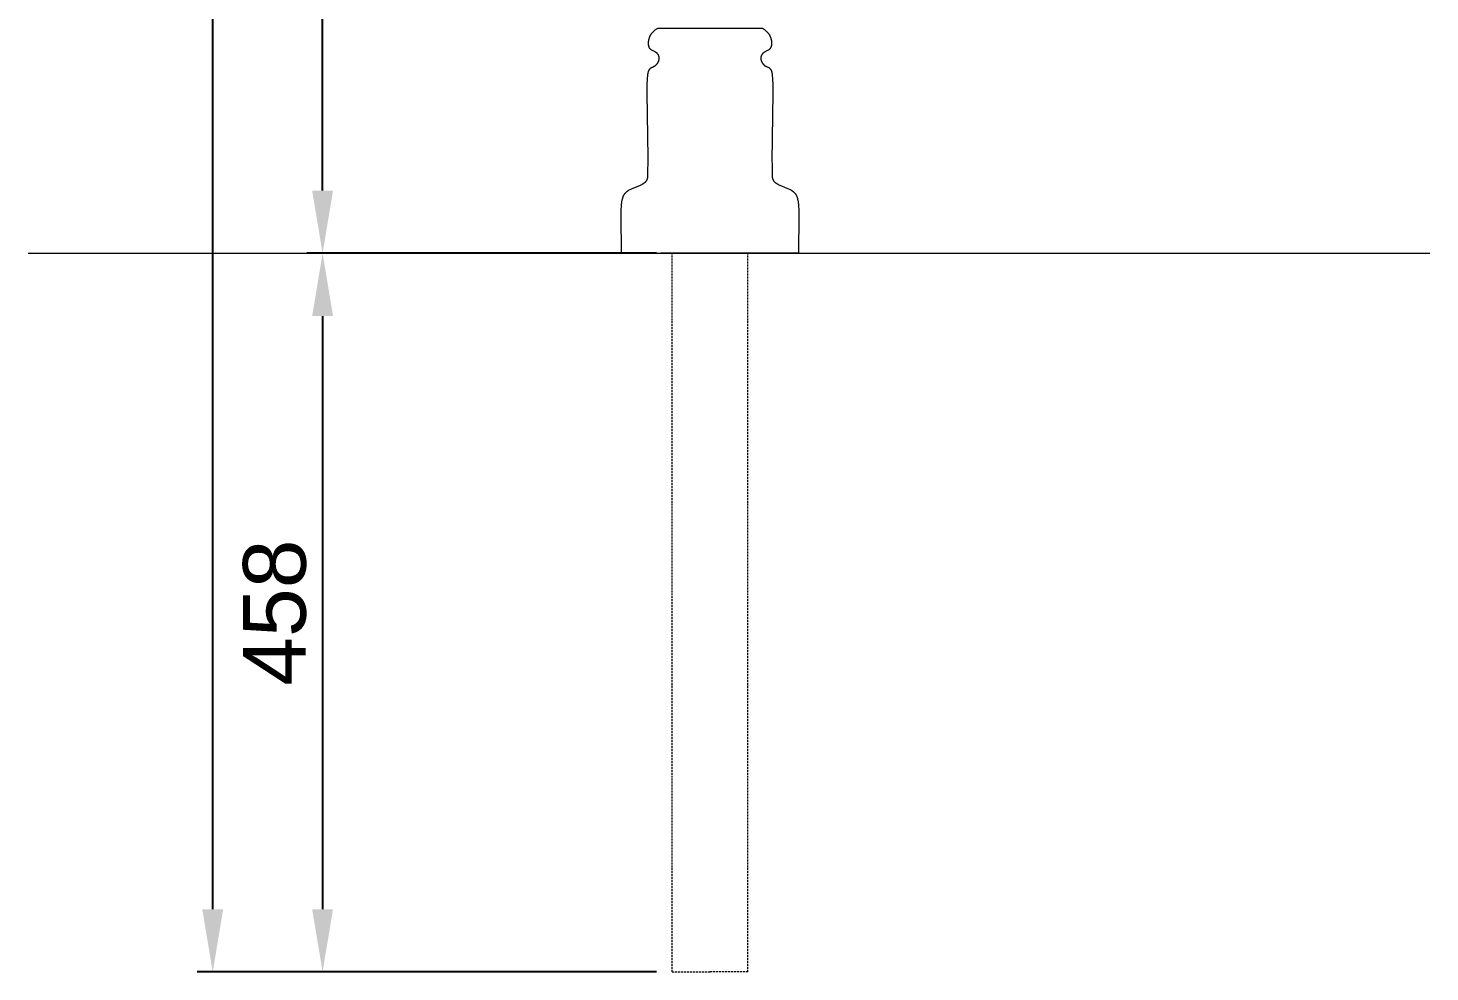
# Model space of a CAD drawing. Header units: millimetres. Extents: x 311 to 4068, y 1050 to 3803.
# Drawn here: x 2188 to 3082, y 2091 to 2693 of the extents above; entities that cross this region are included whole.
import ezdxf

# ---------------------------------------------------------------- set-up
doc = ezdxf.new("R2010")
doc.units = ezdxf.units.MM
doc.linetypes.add('HIDDEN', pattern=[1.905, 1.27, -0.635])
for name, color, linetype, lineweight in [('ZANO_R', 7, 'Continuous', 0), ('ZANO_R_przerywana', 7, 'HIDDEN', 0), ('ZANO_W', 1, 'Continuous', 0)]:
    doc.layers.add(name, color=color, linetype=linetype, lineweight=lineweight)
doc.styles.get("Standard").update_dxf_attribs({"font": 'ARIALUNI.TTF'})
doc.dimstyles.new('pl i ang', dxfattribs={"dimtxt": 50, "dimasz": 50, "dimexe": 1.25, "dimexo": 0.625, "dimgap": 10, "dimtad": 1, "dimtoh": 1, "dimtxsty": 'Standard', "dimcen": 2.5, "dimclrd": 1, "dimclre": 1, "dimclrt": 1, "dimadec": 0, "dimazin": 0, "dimtfac": 1, "dimtmove": 0, "dimatfit": 3, "dimfxl": 1, "dimarcsym": 1})

# ---------------------------------------------------------------- blocks, each defined once
blk = doc.blocks.new('*D397')
at = {"layer": 'ZANO_W', "color": 1, "lineweight": -2}
for p, q in [((2438.59, 3341.51), (2365.91, 3341.51)), ((2375.91, 2589.42), (2375.91, 3301.51)), ((2556.41, 2549.42), (2365.91, 2549.42))]:
    blk.add_line(p, q, dxfattribs=at)
at = {"layer": 'ZANO_W', "color": 1}
for points in [[(2382.58, 3301.51), (2369.25, 3301.51), (2375.91, 3341.51)], [(2369.25, 2589.42), (2382.58, 2589.42), (2375.91, 2549.42)]]:
    blk.add_solid(points, dxfattribs=at)
at = {"layer": 'ZANO_W', "color": 1, "insert": (2345.48, 2945.46), "char_height": 40, "attachment_point": 5, "rotation": 90}
blk.add_mtext('792', dxfattribs=at)
blk = doc.blocks.new('*D399')
at = {"layer": 'ZANO_W', "color": 1, "lineweight": -2}
for p, q in [((2588.76, 2549.42), (2365.91, 2549.42)), ((2375.91, 2509.42), (2375.91, 2131.42)), ((2588.76, 2091.42), (2365.91, 2091.42))]:
    blk.add_line(p, q, dxfattribs=at)
at = {"layer": 'ZANO_W', "color": 1}
for points in [[(2382.58, 2509.42), (2369.25, 2509.42), (2375.91, 2549.42)], [(2369.25, 2131.42), (2382.58, 2131.42), (2375.91, 2091.42)]]:
    blk.add_solid(points, dxfattribs=at)
at = {"layer": 'ZANO_W', "color": 1, "insert": (2345.48, 2320.42), "char_height": 40, "attachment_point": 5, "rotation": 90}
blk.add_mtext('458', dxfattribs=at)
blk = doc.blocks.new('*D400')
at = {"layer": 'ZANO_W', "color": 1, "lineweight": -2}
for p, q in [((2612.91, 3712.07), (2295.87, 3712.07)), ((2305.87, 2131.42), (2305.87, 3672.07)), ((2588.76, 2091.42), (2295.87, 2091.42))]:
    blk.add_line(p, q, dxfattribs=at)
at = {"layer": 'ZANO_W', "color": 1}
for points in [[(2312.54, 3672.07), (2299.2, 3672.07), (2305.87, 3712.07)], [(2299.2, 2131.42), (2312.54, 2131.42), (2305.87, 2091.42)]]:
    blk.add_solid(points, dxfattribs=at)
at = {"layer": 'ZANO_W', "color": 1, "insert": (2275.43, 2901.74), "char_height": 40, "attachment_point": 5, "rotation": 90}
blk.add_mtext('1621', dxfattribs=at)

msp = doc.modelspace()

# ---------------------------------------------------------------- linework, layer by layer
at = {"layer": 'ZANO_R'}
for p, q in [((2586.18, 2690.17), (2586.38, 2690.41)), ((2586.38, 2690.41), (2586.6, 2690.64)), ((2586.6, 2690.64), (2586.82, 2690.86)), ((2586.82, 2690.86), (2587.04, 2691.08)), ((2587.04, 2691.08), (2587.28, 2691.29)), ((2587.28, 2691.29), (2587.51, 2691.49)), ((2587.51, 2691.49), (2587.76, 2691.68)), ((2587.76, 2691.68), (2588.01, 2691.87)), ((2588.01, 2691.87), (2588.26, 2692.05)), ((2588.26, 2692.05), (2588.52, 2692.23)), ((2588.52, 2692.23), (2588.78, 2692.39)), ((2588.78, 2692.39), (2589.05, 2692.55)), ((2589.05, 2692.55), (2589.33, 2692.71)), ((2589.33, 2692.71), (2589.61, 2692.85)), ((2589.61, 2692.85), (2589.89, 2692.99)), ((2589.89, 2692.99), (2604.58, 2692.99)), ((2604.58, 2692.99), (2633.09, 2692.99)), ((2633.09, 2692.99), (2649.57, 2692.99)), ((2649.57, 2692.99), (2654.39, 2692.99)), ((2654.39, 2692.99), (2655.57, 2692.99)), ((2655.57, 2692.99), (2655.85, 2692.99)), ((2655.85, 2692.99), (2655.92, 2692.99)), ((2655.92, 2692.99), (2655.94, 2692.99)), ((2655.94, 2692.99), (2655.94, 2692.99)), ((2655.94, 2692.99), (2655.94, 2692.99)), ((2655.94, 2692.99), (2656.22, 2692.85)), ((2655.94, 2692.99), (2655.94, 2692.99)), ((2656.22, 2692.85), (2656.5, 2692.71)), ((2656.5, 2692.71), (2656.78, 2692.55)), ((2656.78, 2692.55), (2657.05, 2692.39)), ((2657.05, 2692.39), (2657.31, 2692.23)), ((2657.31, 2692.23), (2657.57, 2692.05)), ((2657.57, 2692.05), (2657.82, 2691.87)), ((2657.82, 2691.87), (2658.07, 2691.68)), ((2658.07, 2691.68), (2658.32, 2691.49)), ((2658.32, 2691.49), (2658.55, 2691.29)), ((2658.55, 2691.29), (2658.79, 2691.08)), ((2658.79, 2691.08), (2659.01, 2690.86)), ((2659.01, 2690.86), (2659.23, 2690.64)), ((2659.23, 2690.64), (2659.45, 2690.41)), ((2659.45, 2690.41), (2659.65, 2690.17)), ((2583.7, 2683.68), (2583.71, 2683.87)), ((2583.7, 2683.49), (2583.7, 2683.68)), ((2583.7, 2683.29), (2583.7, 2683.49)), ((2583.7, 2683.1), (2583.7, 2683.29)), ((2583.71, 2682.91), (2583.7, 2683.1)), ((2583.71, 2683.87), (2583.72, 2684.06)), ((2583.72, 2682.72), (2583.71, 2682.91)), ((2583.72, 2684.06), (2583.73, 2684.26)), ((2583.74, 2682.52), (2583.72, 2682.72)), ((2583.73, 2684.26), (2583.75, 2684.45)), ((2583.76, 2682.31), (2583.74, 2682.52)), ((2583.75, 2684.45), (2583.77, 2684.64)), ((2583.79, 2682.11), (2583.76, 2682.31)), ((2583.77, 2684.64), (2583.8, 2684.84)), ((2583.83, 2681.9), (2583.79, 2682.11)), ((2583.8, 2684.84), (2583.83, 2685.03)), ((2583.83, 2685.03), (2583.86, 2685.22)), ((2583.86, 2681.69), (2583.83, 2681.9)), ((2583.86, 2685.22), (2583.9, 2685.41)), ((2583.91, 2681.48), (2583.86, 2681.69)), ((2583.9, 2685.41), (2583.93, 2685.6)), ((2583.96, 2681.28), (2583.91, 2681.48)), ((2583.93, 2685.6), (2583.98, 2685.78)), ((2583.98, 2685.78), (2584.02, 2685.97)), ((2584.02, 2685.97), (2584.07, 2686.16)), ((2584.07, 2686.16), (2584.14, 2686.41)), ((2584.14, 2686.41), (2584.22, 2686.67)), ((2584.22, 2686.67), (2584.31, 2686.92)), ((2584.31, 2686.92), (2584.4, 2687.17)), ((2584.4, 2687.17), (2584.5, 2687.42)), ((2584.5, 2687.42), (2584.6, 2687.66)), ((2584.6, 2687.66), (2584.72, 2687.9)), ((2584.72, 2687.9), (2584.83, 2688.14)), ((2584.83, 2688.14), (2584.95, 2688.38)), ((2584.95, 2688.38), (2585.08, 2688.61)), ((2585.08, 2688.61), (2585.22, 2688.84)), ((2585.22, 2688.84), (2585.36, 2689.06)), ((2585.36, 2689.06), (2585.5, 2689.29)), ((2585.5, 2689.29), (2585.65, 2689.5)), ((2585.65, 2689.5), (2585.81, 2689.72)), ((2585.81, 2689.72), (2585.98, 2689.93)), ((2585.98, 2689.93), (2586.18, 2690.17)), ((2659.65, 2690.17), (2659.85, 2689.93)), ((2659.85, 2689.93), (2660.02, 2689.72)), ((2660.02, 2689.72), (2660.17, 2689.5)), ((2660.17, 2689.5), (2660.33, 2689.29)), ((2660.33, 2689.29), (2660.47, 2689.06)), ((2660.47, 2689.06), (2660.61, 2688.84)), ((2660.61, 2688.84), (2660.75, 2688.61)), ((2660.75, 2688.61), (2660.88, 2688.38)), ((2660.88, 2688.38), (2661, 2688.14)), ((2661, 2688.14), (2661.11, 2687.9)), ((2661.11, 2687.9), (2661.22, 2687.66)), ((2661.22, 2687.66), (2661.33, 2687.42)), ((2661.33, 2687.42), (2661.43, 2687.17)), ((2661.43, 2687.17), (2661.52, 2686.92)), ((2661.52, 2686.92), (2661.6, 2686.67)), ((2661.6, 2686.67), (2661.68, 2686.41)), ((2661.68, 2686.41), (2661.76, 2686.16)), ((2661.76, 2686.16), (2661.81, 2685.97)), ((2661.81, 2685.97), (2661.85, 2685.78)), ((2661.85, 2685.78), (2661.89, 2685.6)), ((2661.92, 2681.48), (2661.87, 2681.28)), ((2661.89, 2685.6), (2661.93, 2685.41)), ((2661.96, 2681.69), (2661.92, 2681.48)), ((2661.93, 2685.41), (2661.97, 2685.22)), ((2662, 2681.9), (2661.96, 2681.69)), ((2661.97, 2685.22), (2662, 2685.03)), ((2662, 2685.03), (2662.03, 2684.84)), ((2662.04, 2682.11), (2662, 2681.9)), ((2662.03, 2684.84), (2662.06, 2684.64)), ((2662.07, 2682.31), (2662.04, 2682.11)), ((2662.06, 2684.64), (2662.08, 2684.45)), ((2662.09, 2682.52), (2662.07, 2682.31)), ((2662.08, 2684.45), (2662.1, 2684.26)), ((2662.11, 2682.72), (2662.09, 2682.52)), ((2662.1, 2684.26), (2662.11, 2684.06)), ((2662.11, 2684.06), (2662.12, 2683.87)), ((2662.12, 2682.91), (2662.11, 2682.72)), ((2662.12, 2683.87), (2662.13, 2683.68)), ((2662.13, 2683.1), (2662.12, 2682.91)), ((2662.13, 2683.68), (2662.13, 2683.49)), ((2662.13, 2683.49), (2662.13, 2683.29)), ((2662.13, 2683.29), (2662.13, 2683.1)), ((2583.99, 2681.18), (2583.96, 2681.28)), ((2584.02, 2681.08), (2583.99, 2681.18)), ((2584.05, 2680.98), (2584.02, 2681.08)), ((2584.09, 2680.88), (2584.05, 2680.98)), ((2584.12, 2680.78), (2584.09, 2680.88)), ((2584.16, 2680.68), (2584.12, 2680.78)), ((2584.2, 2680.59), (2584.16, 2680.68)), ((2584.24, 2680.5), (2584.2, 2680.59)), ((2584.29, 2680.41), (2584.24, 2680.5)), ((2584.33, 2680.32), (2584.29, 2680.41)), ((2584.38, 2680.23), (2584.33, 2680.32)), ((2584.43, 2680.14), (2584.38, 2680.23)), ((2584.48, 2680.06), (2584.43, 2680.14)), ((2584.53, 2679.98), (2584.48, 2680.06)), ((2584.59, 2679.91), (2584.53, 2679.98)), ((2584.64, 2679.84), (2584.59, 2679.91)), ((2584.69, 2679.77), (2584.64, 2679.84)), ((2584.75, 2679.71), (2584.69, 2679.77)), ((2584.81, 2679.65), (2584.75, 2679.71)), ((2584.86, 2679.59), (2584.81, 2679.65)), ((2584.92, 2679.53), (2584.86, 2679.59)), ((2584.98, 2679.48), (2584.92, 2679.53)), ((2585.04, 2679.43), (2584.98, 2679.48)), ((2585.1, 2679.38), (2585.04, 2679.43)), ((2585.17, 2679.33), (2585.1, 2679.38)), ((2585.23, 2679.28), (2585.17, 2679.33)), ((2585.36, 2679.19), (2585.23, 2679.28)), ((2585.49, 2679.11), (2585.36, 2679.19)), ((2585.68, 2678.99), (2585.49, 2679.11)), ((2585.87, 2678.88), (2585.68, 2678.99)), ((2586.26, 2678.67), (2585.87, 2678.88)), ((2587.45, 2678.06), (2586.26, 2678.67)), ((2587.84, 2677.85), (2587.45, 2678.06)), ((2588.03, 2677.74), (2587.84, 2677.85)), ((2588.22, 2677.63), (2588.03, 2677.74)), ((2588.4, 2677.51), (2588.22, 2677.63)), ((2588.49, 2677.45), (2588.4, 2677.51)), ((2588.58, 2677.39), (2588.49, 2677.45)), ((2588.67, 2677.32), (2588.58, 2677.39)), ((2588.75, 2677.25), (2588.67, 2677.32)), ((2588.84, 2677.19), (2588.75, 2677.25)), ((2588.92, 2677.12), (2588.84, 2677.19)), ((2589, 2677.05), (2588.92, 2677.12)), ((2589.08, 2676.98), (2589, 2677.05)), ((2589.15, 2676.9), (2589.08, 2676.98)), ((2589.23, 2676.83), (2589.15, 2676.9)), ((2589.3, 2676.75), (2589.23, 2676.83)), ((2589.37, 2676.68), (2589.3, 2676.75)), ((2589.44, 2676.6), (2589.37, 2676.68)), ((2589.51, 2676.53), (2589.44, 2676.6)), ((2589.57, 2676.45), (2589.51, 2676.53)), ((2589.64, 2676.37), (2589.57, 2676.45)), ((2589.7, 2676.29), (2589.64, 2676.37)), ((2589.75, 2676.21), (2589.7, 2676.29)), ((2589.84, 2676.09), (2589.75, 2676.21)), ((2589.92, 2675.96), (2589.84, 2676.09)), ((2589.99, 2675.84), (2589.92, 2675.96)), ((2590.06, 2675.71), (2589.99, 2675.84)), ((2590.12, 2675.58), (2590.06, 2675.71)), ((2590.18, 2675.46), (2590.12, 2675.58)), ((2590.23, 2675.33), (2590.18, 2675.46)), ((2590.28, 2675.2), (2590.23, 2675.33)), ((2590.33, 2675.07), (2590.28, 2675.2)), ((2590.3, 2672.29), (2590.34, 2672.42)), ((2590.37, 2674.94), (2590.33, 2675.07)), ((2590.34, 2672.42), (2590.37, 2672.55)), ((2590.4, 2674.81), (2590.37, 2674.94)), ((2590.37, 2672.55), (2590.4, 2672.68)), ((2590.43, 2674.67), (2590.4, 2674.81)), ((2590.4, 2672.68), (2590.43, 2672.81)), ((2590.46, 2674.54), (2590.43, 2674.67)), ((2590.43, 2672.81), (2590.46, 2672.94)), ((2590.48, 2674.41), (2590.46, 2674.54)), ((2590.46, 2672.94), (2590.48, 2673.08)), ((2590.5, 2674.28), (2590.48, 2674.41)), ((2590.48, 2673.08), (2590.49, 2673.21)), ((2590.49, 2673.21), (2590.51, 2673.34)), ((2590.51, 2674.14), (2590.5, 2674.28)), ((2590.52, 2674.01), (2590.51, 2674.14)), ((2590.51, 2673.34), (2590.52, 2673.47)), ((2590.53, 2673.88), (2590.52, 2674.01)), ((2590.52, 2673.61), (2590.53, 2673.74)), ((2590.52, 2673.47), (2590.52, 2673.61)), ((2590.53, 2673.74), (2590.53, 2673.88)), ((2655.31, 2674.01), (2655.3, 2673.88)), ((2655.3, 2673.88), (2655.3, 2673.74)), ((2655.3, 2673.74), (2655.3, 2673.61)), ((2655.3, 2673.61), (2655.31, 2673.47)), ((2655.32, 2674.14), (2655.31, 2674.01)), ((2655.31, 2673.47), (2655.32, 2673.34)), ((2655.33, 2674.28), (2655.32, 2674.14)), ((2655.32, 2673.34), (2655.34, 2673.21)), ((2655.35, 2674.41), (2655.33, 2674.28)), ((2655.34, 2673.21), (2655.35, 2673.08)), ((2655.37, 2674.54), (2655.35, 2674.41)), ((2655.35, 2673.08), (2655.37, 2672.94)), ((2655.4, 2674.67), (2655.37, 2674.54)), ((2655.37, 2672.94), (2655.4, 2672.81)), ((2655.43, 2674.81), (2655.4, 2674.67)), ((2655.4, 2672.81), (2655.43, 2672.68)), ((2655.46, 2674.94), (2655.43, 2674.81)), ((2655.43, 2672.68), (2655.46, 2672.55)), ((2655.5, 2675.07), (2655.46, 2674.94)), ((2655.46, 2672.55), (2655.49, 2672.42)), ((2655.49, 2672.42), (2655.53, 2672.29)), ((2655.55, 2675.2), (2655.5, 2675.07)), ((2655.6, 2675.33), (2655.55, 2675.2)), ((2655.65, 2675.46), (2655.6, 2675.33)), ((2655.71, 2675.58), (2655.65, 2675.46)), ((2655.77, 2675.71), (2655.71, 2675.58)), ((2655.84, 2675.84), (2655.77, 2675.71)), ((2655.91, 2675.96), (2655.84, 2675.84)), ((2655.99, 2676.09), (2655.91, 2675.96)), ((2656.08, 2676.21), (2655.99, 2676.09)), ((2656.13, 2676.29), (2656.08, 2676.21)), ((2656.19, 2676.37), (2656.13, 2676.29)), ((2656.26, 2676.45), (2656.19, 2676.37)), ((2656.32, 2676.53), (2656.26, 2676.45)), ((2656.39, 2676.6), (2656.32, 2676.53)), ((2656.46, 2676.68), (2656.39, 2676.6)), ((2656.53, 2676.75), (2656.46, 2676.68)), ((2656.6, 2676.83), (2656.53, 2676.75)), ((2656.68, 2676.9), (2656.6, 2676.83)), ((2656.75, 2676.98), (2656.68, 2676.9)), ((2656.83, 2677.05), (2656.75, 2676.98)), ((2656.91, 2677.12), (2656.83, 2677.05)), ((2656.99, 2677.19), (2656.91, 2677.12)), ((2657.08, 2677.25), (2656.99, 2677.19)), ((2657.16, 2677.32), (2657.08, 2677.25)), ((2657.25, 2677.39), (2657.16, 2677.32)), ((2657.34, 2677.45), (2657.25, 2677.39)), ((2657.43, 2677.51), (2657.34, 2677.45)), ((2657.61, 2677.63), (2657.43, 2677.51)), ((2657.79, 2677.74), (2657.61, 2677.63)), ((2657.98, 2677.85), (2657.79, 2677.74)), ((2658.38, 2678.06), (2657.98, 2677.85)), ((2659.57, 2678.67), (2658.38, 2678.06)), ((2659.96, 2678.88), (2659.57, 2678.67)), ((2660.15, 2678.99), (2659.96, 2678.88)), ((2660.34, 2679.11), (2660.15, 2678.99)), ((2660.47, 2679.19), (2660.34, 2679.11)), ((2660.6, 2679.28), (2660.47, 2679.19)), ((2660.66, 2679.33), (2660.6, 2679.28)), ((2660.72, 2679.38), (2660.66, 2679.33)), ((2660.79, 2679.43), (2660.72, 2679.38)), ((2660.85, 2679.48), (2660.79, 2679.43)), ((2660.91, 2679.53), (2660.85, 2679.48)), ((2660.97, 2679.59), (2660.91, 2679.53)), ((2661.02, 2679.65), (2660.97, 2679.59)), ((2661.08, 2679.71), (2661.02, 2679.65)), ((2661.14, 2679.77), (2661.08, 2679.71)), ((2661.19, 2679.84), (2661.14, 2679.77)), ((2661.24, 2679.91), (2661.19, 2679.84)), ((2661.3, 2679.98), (2661.24, 2679.91)), ((2661.35, 2680.06), (2661.3, 2679.98)), ((2661.4, 2680.14), (2661.35, 2680.06)), ((2661.45, 2680.23), (2661.4, 2680.14)), ((2661.5, 2680.32), (2661.45, 2680.23)), ((2661.54, 2680.41), (2661.5, 2680.32)), ((2661.59, 2680.5), (2661.54, 2680.41)), ((2661.63, 2680.59), (2661.59, 2680.5)), ((2661.67, 2680.68), (2661.63, 2680.59)), ((2661.71, 2680.78), (2661.67, 2680.68)), ((2661.74, 2680.88), (2661.71, 2680.78)), ((2661.78, 2680.98), (2661.74, 2680.88)), ((2661.81, 2681.08), (2661.78, 2680.98)), ((2661.84, 2681.18), (2661.81, 2681.08)), ((2661.87, 2681.28), (2661.84, 2681.18)), ((2583.24, 2663.06), (2583.31, 2663.56)), ((2583.31, 2663.56), (2583.34, 2663.8)), ((2583.34, 2663.8), (2583.38, 2664.04)), ((2583.38, 2664.04), (2583.43, 2664.29)), ((2583.43, 2664.29), (2583.48, 2664.53)), ((2583.48, 2664.53), (2583.54, 2664.76)), ((2583.54, 2664.76), (2583.6, 2665)), ((2583.6, 2665), (2583.67, 2665.22)), ((2583.67, 2665.22), (2583.74, 2665.45)), ((2583.74, 2665.45), (2583.78, 2665.56)), ((2583.78, 2665.56), (2583.82, 2665.67)), ((2583.82, 2665.67), (2583.87, 2665.78)), ((2583.87, 2665.78), (2583.91, 2665.89)), ((2583.91, 2665.89), (2583.96, 2665.99)), ((2583.96, 2665.99), (2584.01, 2666.1)), ((2584.01, 2666.1), (2584.06, 2666.2)), ((2584.06, 2666.2), (2584.12, 2666.3)), ((2584.12, 2666.3), (2584.18, 2666.4)), ((2584.18, 2666.4), (2584.23, 2666.5)), ((2584.23, 2666.5), (2584.29, 2666.6)), ((2584.29, 2666.6), (2584.36, 2666.69)), ((2584.36, 2666.69), (2584.42, 2666.79)), ((2584.42, 2666.79), (2584.49, 2666.88)), ((2584.49, 2666.88), (2584.56, 2666.97)), ((2584.56, 2666.97), (2584.64, 2667.06)), ((2584.64, 2667.06), (2584.71, 2667.14)), ((2584.71, 2667.14), (2584.79, 2667.23)), ((2584.79, 2667.23), (2584.87, 2667.31)), ((2584.87, 2667.31), (2584.96, 2667.39)), ((2584.96, 2667.39), (2585.04, 2667.47)), ((2585.04, 2667.47), (2585.13, 2667.54)), ((2585.13, 2667.54), (2585.22, 2667.61)), ((2585.22, 2667.61), (2585.32, 2667.69)), ((2585.32, 2667.69), (2585.42, 2667.75)), ((2585.42, 2667.75), (2585.52, 2667.82)), ((2585.52, 2667.82), (2585.62, 2667.88)), ((2585.62, 2667.88), (2585.73, 2667.95)), ((2585.73, 2667.95), (2585.84, 2668)), ((2585.84, 2668), (2585.95, 2668.06)), ((2585.95, 2668.06), (2586.17, 2668.16)), ((2586.17, 2668.16), (2586.86, 2668.46)), ((2586.86, 2668.46), (2587.1, 2668.57)), ((2587.1, 2668.57), (2587.21, 2668.62)), ((2587.21, 2668.62), (2587.33, 2668.68)), ((2587.33, 2668.68), (2587.44, 2668.74)), ((2587.44, 2668.74), (2587.56, 2668.81)), ((2587.56, 2668.81), (2587.67, 2668.87)), ((2587.67, 2668.87), (2587.77, 2668.94)), ((2587.77, 2668.94), (2587.88, 2669.01)), ((2587.88, 2669.01), (2587.99, 2669.08)), ((2587.99, 2669.08), (2588.09, 2669.15)), ((2588.09, 2669.15), (2588.19, 2669.23)), ((2588.19, 2669.23), (2588.29, 2669.31)), ((2588.29, 2669.31), (2588.39, 2669.4)), ((2588.39, 2669.4), (2588.49, 2669.49)), ((2588.49, 2669.49), (2588.59, 2669.57)), ((2588.59, 2669.57), (2588.68, 2669.67)), ((2588.68, 2669.67), (2588.78, 2669.76)), ((2588.78, 2669.76), (2588.87, 2669.86)), ((2588.87, 2669.86), (2588.96, 2669.95)), ((2588.96, 2669.95), (2589.05, 2670.06)), ((2589.05, 2670.06), (2589.14, 2670.16)), ((2589.14, 2670.16), (2589.22, 2670.26)), ((2589.22, 2670.26), (2589.3, 2670.37)), ((2589.3, 2670.37), (2589.39, 2670.48)), ((2589.39, 2670.48), (2589.46, 2670.59)), ((2589.46, 2670.59), (2589.54, 2670.7)), ((2589.54, 2670.7), (2589.61, 2670.82)), ((2589.61, 2670.82), (2589.69, 2670.93)), ((2589.69, 2670.93), (2589.75, 2671.05)), ((2589.75, 2671.05), (2589.82, 2671.17)), ((2589.82, 2671.17), (2589.89, 2671.29)), ((2589.89, 2671.29), (2589.95, 2671.41)), ((2589.95, 2671.41), (2590.01, 2671.53)), ((2590.01, 2671.53), (2590.06, 2671.65)), ((2590.06, 2671.65), (2590.12, 2671.78)), ((2590.12, 2671.78), (2590.17, 2671.9)), ((2590.17, 2671.9), (2590.21, 2672.03)), ((2590.21, 2672.03), (2590.26, 2672.16)), ((2590.26, 2672.16), (2590.3, 2672.29)), ((2655.53, 2672.29), (2655.57, 2672.16)), ((2655.57, 2672.16), (2655.62, 2672.03)), ((2655.62, 2672.03), (2655.66, 2671.9)), ((2655.66, 2671.9), (2655.71, 2671.78)), ((2655.71, 2671.78), (2655.77, 2671.65)), ((2655.77, 2671.65), (2655.82, 2671.53)), ((2655.82, 2671.53), (2655.88, 2671.41)), ((2655.88, 2671.41), (2655.94, 2671.29)), ((2655.94, 2671.29), (2656.01, 2671.17)), ((2656.01, 2671.17), (2656.07, 2671.05)), ((2656.07, 2671.05), (2656.14, 2670.93)), ((2656.14, 2670.93), (2656.22, 2670.82)), ((2656.22, 2670.82), (2656.29, 2670.7)), ((2656.29, 2670.7), (2656.37, 2670.59)), ((2656.37, 2670.59), (2656.44, 2670.48)), ((2656.44, 2670.48), (2656.52, 2670.37)), ((2656.52, 2670.37), (2656.61, 2670.26)), ((2656.61, 2670.26), (2656.69, 2670.16)), ((2656.69, 2670.16), (2656.78, 2670.06)), ((2656.78, 2670.06), (2656.87, 2669.95)), ((2656.87, 2669.95), (2656.96, 2669.86)), ((2656.96, 2669.86), (2657.05, 2669.76)), ((2657.05, 2669.76), (2657.14, 2669.67)), ((2657.14, 2669.67), (2657.24, 2669.57)), ((2657.24, 2669.57), (2657.34, 2669.49)), ((2657.34, 2669.49), (2657.44, 2669.4)), ((2657.44, 2669.4), (2657.54, 2669.31)), ((2657.54, 2669.31), (2657.64, 2669.23)), ((2657.64, 2669.23), (2657.74, 2669.15)), ((2657.74, 2669.15), (2657.84, 2669.08)), ((2657.84, 2669.08), (2657.95, 2669.01)), ((2657.95, 2669.01), (2658.05, 2668.94)), ((2658.05, 2668.94), (2658.16, 2668.87)), ((2658.16, 2668.87), (2658.27, 2668.81)), ((2658.27, 2668.81), (2658.38, 2668.74)), ((2658.38, 2668.74), (2658.5, 2668.68)), ((2658.5, 2668.68), (2658.62, 2668.62)), ((2658.62, 2668.62), (2658.73, 2668.57)), ((2658.73, 2668.57), (2658.97, 2668.46)), ((2658.97, 2668.46), (2659.66, 2668.16)), ((2659.66, 2668.16), (2659.88, 2668.06)), ((2659.88, 2668.06), (2659.99, 2668)), ((2659.99, 2668), (2660.1, 2667.95)), ((2660.1, 2667.95), (2660.21, 2667.88)), ((2660.21, 2667.88), (2660.31, 2667.82)), ((2660.31, 2667.82), (2660.41, 2667.75)), ((2660.41, 2667.75), (2660.51, 2667.69)), ((2660.51, 2667.69), (2660.61, 2667.61)), ((2660.61, 2667.61), (2660.7, 2667.54)), ((2660.7, 2667.54), (2660.79, 2667.47)), ((2660.79, 2667.47), (2660.87, 2667.39)), ((2660.87, 2667.39), (2660.96, 2667.31)), ((2660.96, 2667.31), (2661.04, 2667.23)), ((2661.04, 2667.23), (2661.12, 2667.14)), ((2661.12, 2667.14), (2661.19, 2667.06)), ((2661.19, 2667.06), (2661.27, 2666.97)), ((2661.27, 2666.97), (2661.34, 2666.88)), ((2661.34, 2666.88), (2661.41, 2666.79)), ((2661.41, 2666.79), (2661.47, 2666.69)), ((2661.47, 2666.69), (2661.53, 2666.6)), ((2661.53, 2666.6), (2661.6, 2666.5)), ((2661.6, 2666.5), (2661.65, 2666.4)), ((2661.65, 2666.4), (2661.71, 2666.3)), ((2661.71, 2666.3), (2661.77, 2666.2)), ((2661.77, 2666.2), (2661.82, 2666.1)), ((2661.82, 2666.1), (2661.87, 2665.99)), ((2661.87, 2665.99), (2661.92, 2665.89)), ((2661.92, 2665.89), (2661.96, 2665.78)), ((2661.96, 2665.78), (2662.01, 2665.67)), ((2662.01, 2665.67), (2662.05, 2665.56)), ((2662.05, 2665.56), (2662.09, 2665.45)), ((2662.09, 2665.45), (2662.16, 2665.22)), ((2662.16, 2665.22), (2662.23, 2665)), ((2662.23, 2665), (2662.29, 2664.76)), ((2662.29, 2664.76), (2662.35, 2664.53)), ((2662.35, 2664.53), (2662.4, 2664.29)), ((2662.4, 2664.29), (2662.45, 2664.04)), ((2662.45, 2664.04), (2662.49, 2663.8)), ((2662.49, 2663.8), (2662.52, 2663.56)), ((2662.52, 2663.56), (2662.58, 2663.06)), ((2582.82, 2651.79), (2582.87, 2656.24)), ((2582.87, 2656.24), (2583.1, 2661.1)), ((2583.1, 2661.1), (2583.2, 2662.57)), ((2583.2, 2662.57), (2583.24, 2663.06)), ((2662.58, 2663.06), (2662.63, 2662.57)), ((2662.63, 2662.57), (2662.73, 2661.1)), ((2662.73, 2661.1), (2662.96, 2656.24)), ((2662.96, 2656.24), (2663.01, 2651.79)), ((2583.44, 2610.29), (2582.82, 2651.79)), ((2663.01, 2651.79), (2662.4, 2608.23)), ((2583.39, 2606.4), (2583.44, 2610.29)), ((2583.22, 2602.46), (2583.23, 2602.96)), ((2583.23, 2601.91), (2583.22, 2602.46)), ((2583.23, 2602.96), (2583.39, 2606.4)), ((2583.33, 2599.71), (2583.23, 2601.91)), ((2662.4, 2608.23), (2662.44, 2606.4)), ((2662.44, 2606.4), (2662.6, 2602.96)), ((2662.6, 2601.91), (2662.5, 2599.71)), ((2662.6, 2602.96), (2662.61, 2602.46)), ((2662.61, 2602.46), (2662.6, 2601.91)), ((2573.88, 2590.99), (2578.52, 2592.92)), ((2578.52, 2592.92), (2579.01, 2593.14)), ((2579.01, 2593.14), (2579.49, 2593.37)), ((2579.49, 2593.37), (2579.95, 2593.6)), ((2579.95, 2593.6), (2580.18, 2593.73)), ((2580.18, 2593.73), (2580.4, 2593.85)), ((2580.4, 2593.85), (2580.61, 2593.98)), ((2580.61, 2593.98), (2580.81, 2594.11)), ((2580.81, 2594.11), (2581.01, 2594.24)), ((2581.01, 2594.24), (2581.2, 2594.37)), ((2581.2, 2594.37), (2581.33, 2594.47)), ((2581.33, 2594.47), (2581.45, 2594.57)), ((2581.45, 2594.57), (2581.57, 2594.67)), ((2581.57, 2594.67), (2581.69, 2594.78)), ((2581.69, 2594.78), (2581.8, 2594.88)), ((2581.8, 2594.88), (2581.9, 2594.99)), ((2581.9, 2594.99), (2582, 2595.09)), ((2582, 2595.09), (2582.1, 2595.2)), ((2582.1, 2595.2), (2582.19, 2595.31)), ((2582.19, 2595.31), (2582.28, 2595.42)), ((2582.28, 2595.42), (2582.36, 2595.53)), ((2582.36, 2595.53), (2582.44, 2595.65)), ((2582.44, 2595.65), (2582.51, 2595.76)), ((2582.51, 2595.76), (2582.58, 2595.88)), ((2582.58, 2595.88), (2582.65, 2595.99)), ((2582.65, 2595.99), (2582.71, 2596.11)), ((2582.71, 2596.11), (2582.77, 2596.23)), ((2582.77, 2596.23), (2582.82, 2596.35)), ((2582.82, 2596.35), (2582.88, 2596.47)), ((2582.88, 2596.47), (2582.92, 2596.59)), ((2582.92, 2596.59), (2582.97, 2596.71)), ((2582.97, 2596.71), (2583.01, 2596.84)), ((2583.01, 2596.84), (2583.05, 2596.96)), ((2583.05, 2596.96), (2583.08, 2597.08)), ((2583.08, 2597.08), (2583.12, 2597.21)), ((2583.12, 2597.21), (2583.15, 2597.34)), ((2583.15, 2597.34), (2583.17, 2597.46)), ((2583.17, 2597.46), (2583.2, 2597.59)), ((2583.2, 2597.59), (2583.22, 2597.72)), ((2583.22, 2597.72), (2583.24, 2597.85)), ((2583.24, 2597.85), (2583.27, 2598.11)), ((2583.27, 2598.11), (2583.3, 2598.37)), ((2583.3, 2598.37), (2583.32, 2598.63)), ((2583.32, 2598.63), (2583.33, 2598.9)), ((2583.33, 2599.17), (2583.33, 2599.71)), ((2583.33, 2598.9), (2583.33, 2599.17)), ((2662.5, 2599.71), (2662.5, 2599.17)), ((2662.5, 2599.17), (2662.5, 2598.9)), ((2662.5, 2598.9), (2662.51, 2598.63)), ((2662.51, 2598.63), (2662.53, 2598.37)), ((2662.53, 2598.37), (2662.55, 2598.11)), ((2662.55, 2598.11), (2662.59, 2597.85)), ((2662.59, 2597.85), (2662.61, 2597.72)), ((2662.61, 2597.72), (2662.63, 2597.59)), ((2662.63, 2597.59), (2662.65, 2597.46)), ((2662.65, 2597.46), (2662.68, 2597.34)), ((2662.68, 2597.34), (2662.71, 2597.21)), ((2662.71, 2597.21), (2662.74, 2597.08)), ((2662.74, 2597.08), (2662.78, 2596.96)), ((2662.78, 2596.96), (2662.82, 2596.84)), ((2662.82, 2596.84), (2662.86, 2596.71)), ((2662.86, 2596.71), (2662.91, 2596.59)), ((2662.91, 2596.59), (2662.95, 2596.47)), ((2662.95, 2596.47), (2663.01, 2596.35)), ((2663.01, 2596.35), (2663.06, 2596.23)), ((2663.06, 2596.23), (2663.12, 2596.11)), ((2663.12, 2596.11), (2663.18, 2595.99)), ((2663.18, 2595.99), (2663.25, 2595.88)), ((2663.25, 2595.88), (2663.32, 2595.76)), ((2663.32, 2595.76), (2663.39, 2595.65)), ((2663.39, 2595.65), (2663.47, 2595.53)), ((2663.47, 2595.53), (2663.55, 2595.42)), ((2663.55, 2595.42), (2663.64, 2595.31)), ((2663.64, 2595.31), (2663.73, 2595.2)), ((2663.73, 2595.2), (2663.83, 2595.09)), ((2663.83, 2595.09), (2663.93, 2594.99)), ((2663.93, 2594.99), (2664.03, 2594.88)), ((2664.03, 2594.88), (2664.14, 2594.78)), ((2664.14, 2594.78), (2664.26, 2594.67)), ((2664.26, 2594.67), (2664.38, 2594.57)), ((2664.38, 2594.57), (2664.5, 2594.47)), ((2664.5, 2594.47), (2664.63, 2594.37)), ((2664.63, 2594.37), (2664.82, 2594.24)), ((2664.82, 2594.24), (2665.01, 2594.11)), ((2665.01, 2594.11), (2665.22, 2593.98)), ((2665.22, 2593.98), (2665.43, 2593.85)), ((2665.43, 2593.85), (2665.65, 2593.73)), ((2665.65, 2593.73), (2665.88, 2593.6)), ((2665.88, 2593.6), (2666.34, 2593.37)), ((2666.34, 2593.37), (2666.82, 2593.14)), ((2666.82, 2593.14), (2667.31, 2592.92)), ((2667.31, 2592.92), (2671.95, 2590.99)), ((2566.76, 2582.64), (2566.85, 2583.09)), ((2566.85, 2583.09), (2566.94, 2583.54)), ((2566.94, 2583.54), (2567.05, 2583.99)), ((2567.05, 2583.99), (2567.17, 2584.44)), ((2567.17, 2584.44), (2567.23, 2584.66)), ((2567.23, 2584.66), (2567.3, 2584.88)), ((2567.3, 2584.88), (2567.38, 2585.1)), ((2567.38, 2585.1), (2567.46, 2585.31)), ((2567.46, 2585.31), (2567.54, 2585.53)), ((2567.54, 2585.53), (2567.63, 2585.74)), ((2567.63, 2585.74), (2567.74, 2585.97)), ((2567.74, 2585.97), (2567.85, 2586.2)), ((2567.85, 2586.2), (2567.96, 2586.43)), ((2567.96, 2586.43), (2568.08, 2586.65)), ((2568.08, 2586.65), (2568.21, 2586.86)), ((2568.21, 2586.86), (2568.35, 2587.07)), ((2568.35, 2587.07), (2568.49, 2587.27)), ((2568.49, 2587.27), (2568.63, 2587.47)), ((2568.63, 2587.47), (2568.79, 2587.66)), ((2568.79, 2587.66), (2568.95, 2587.85)), ((2568.95, 2587.85), (2569.11, 2588.03)), ((2569.11, 2588.03), (2569.28, 2588.21)), ((2569.28, 2588.21), (2569.47, 2588.38)), ((2569.47, 2588.38), (2569.65, 2588.56)), ((2569.65, 2588.56), (2569.85, 2588.72)), ((2569.85, 2588.72), (2570.05, 2588.89)), ((2570.05, 2588.89), (2570.27, 2589.05)), ((2570.27, 2589.05), (2570.49, 2589.21)), ((2570.49, 2589.21), (2570.71, 2589.36)), ((2570.71, 2589.36), (2570.94, 2589.51)), ((2570.94, 2589.51), (2571.18, 2589.65)), ((2571.18, 2589.65), (2571.41, 2589.79)), ((2571.41, 2589.79), (2571.9, 2590.06)), ((2571.9, 2590.06), (2572.39, 2590.31)), ((2572.39, 2590.31), (2572.89, 2590.55)), ((2572.89, 2590.55), (2573.88, 2590.99)), ((2671.95, 2590.99), (2672.94, 2590.55)), ((2672.94, 2590.55), (2673.43, 2590.31)), ((2673.43, 2590.31), (2673.93, 2590.06)), ((2673.93, 2590.06), (2674.41, 2589.79)), ((2674.41, 2589.79), (2674.65, 2589.65)), ((2674.65, 2589.65), (2674.89, 2589.51)), ((2674.89, 2589.51), (2675.12, 2589.36)), ((2675.12, 2589.36), (2675.34, 2589.21)), ((2675.34, 2589.21), (2675.56, 2589.05)), ((2675.56, 2589.05), (2675.78, 2588.89)), ((2675.78, 2588.89), (2675.98, 2588.72)), ((2675.98, 2588.72), (2676.18, 2588.56)), ((2676.18, 2588.56), (2676.36, 2588.38)), ((2676.36, 2588.38), (2676.54, 2588.21)), ((2676.54, 2588.21), (2676.72, 2588.03)), ((2676.72, 2588.03), (2676.88, 2587.85)), ((2676.88, 2587.85), (2677.04, 2587.66)), ((2677.04, 2587.66), (2677.2, 2587.47)), ((2677.2, 2587.47), (2677.34, 2587.27)), ((2677.34, 2587.27), (2677.48, 2587.07)), ((2677.48, 2587.07), (2677.62, 2586.86)), ((2677.62, 2586.86), (2677.74, 2586.65)), ((2677.74, 2586.65), (2677.87, 2586.43)), ((2677.87, 2586.43), (2677.98, 2586.2)), ((2677.98, 2586.2), (2678.09, 2585.97)), ((2678.09, 2585.97), (2678.2, 2585.74)), ((2678.2, 2585.74), (2678.29, 2585.53)), ((2678.29, 2585.53), (2678.37, 2585.31)), ((2678.37, 2585.31), (2678.45, 2585.1)), ((2678.45, 2585.1), (2678.52, 2584.88)), ((2678.52, 2584.88), (2678.6, 2584.66)), ((2678.6, 2584.66), (2678.66, 2584.44)), ((2678.66, 2584.44), (2678.78, 2583.99)), ((2678.78, 2583.99), (2678.89, 2583.54)), ((2678.89, 2583.54), (2678.98, 2583.09)), ((2678.98, 2583.09), (2679.07, 2582.64)), ((2566.21, 2573.6), (2566.3, 2577.05)), ((2566.3, 2577.05), (2566.44, 2579.74)), ((2566.44, 2579.74), (2566.55, 2581.01)), ((2566.55, 2581.01), (2566.62, 2581.61)), ((2566.62, 2581.61), (2566.69, 2582.19)), ((2566.69, 2582.19), (2566.76, 2582.64)), ((2679.07, 2582.64), (2679.14, 2582.19)), ((2679.14, 2582.19), (2679.21, 2581.61)), ((2679.21, 2581.61), (2679.28, 2581.01)), ((2679.28, 2581.01), (2679.39, 2579.74)), ((2679.39, 2579.74), (2679.53, 2577.05)), ((2679.53, 2577.05), (2679.62, 2573.6)), ((2566.41, 2549.42), (2566.21, 2573.6)), ((2679.62, 2573.6), (2679.41, 2549.42)), ((2566.41, 2549.42), (2591.55, 2549.42)), ((2640.32, 2549.42), (2591.55, 2549.42)), ((2668.52, 2549.42), (2640.32, 2549.42)), ((2676.77, 2549.42), (2668.52, 2549.42)), ((2678.78, 2549.42), (2676.77, 2549.42)), ((2679.27, 2549.42), (2678.78, 2549.42)), ((2679.38, 2549.42), (2679.27, 2549.42)), ((2679.41, 2549.42), (2679.38, 2549.42)), ((2679.41, 2549.42), (2679.41, 2549.42)), ((2679.41, 2549.42), (2679.41, 2549.42))]:
    msp.add_line(p, q, dxfattribs=at)
msp.add_lwpolyline([(2188.13, 2549.42), (3081.89, 2549.42)], dxfattribs=at)
at = {"layer": 'ZANO_R_przerywana'}
for p, q in [((2598.76, 2091.42), (2598.76, 2549.42)), ((2647.06, 2091.42), (2647.06, 2549.42)), ((2598.77, 2091.42), (2622.91, 2091.42)), ((2647.06, 2091.42), (2622.91, 2091.42))]:
    msp.add_line(p, q, dxfattribs=at)

# ---------------------------------------------------------------- dimensions: what is measured, and where the dimension line sits
at = {"layer": 'ZANO_W'}
for base, p1, p2, picture, middle in [((2305.87, 3712.07), (2598.76, 2091.42), (2622.91, 3712.07), '*D400', (2275.43, 2901.74)), ((2375.91, 3341.51), (2566.41, 2549.42), (2448.59, 3341.51), '*D397', (2345.48, 2945.46)), ((2375.91, 2091.42), (2598.76, 2549.42), (2598.76, 2091.42), '*D399', (2345.48, 2320.42))]:
    dim = msp.add_linear_dim(base=base, p1=p1, p2=p2, angle=90, dimstyle='pl i ang', override={"dimtxt": 40, "dimasz": 40, "dimexe": 10, "dimexo": 10, "dimtoh": 0, "dimdec": 0, "dimtdec": 0, "dimtmove": 1}, dxfattribs=at)
    dim.commit()
    dim.dimension.update_dxf_attribs({"geometry": picture, "text_midpoint": middle})

doc.saveas('drawing.dxf')
